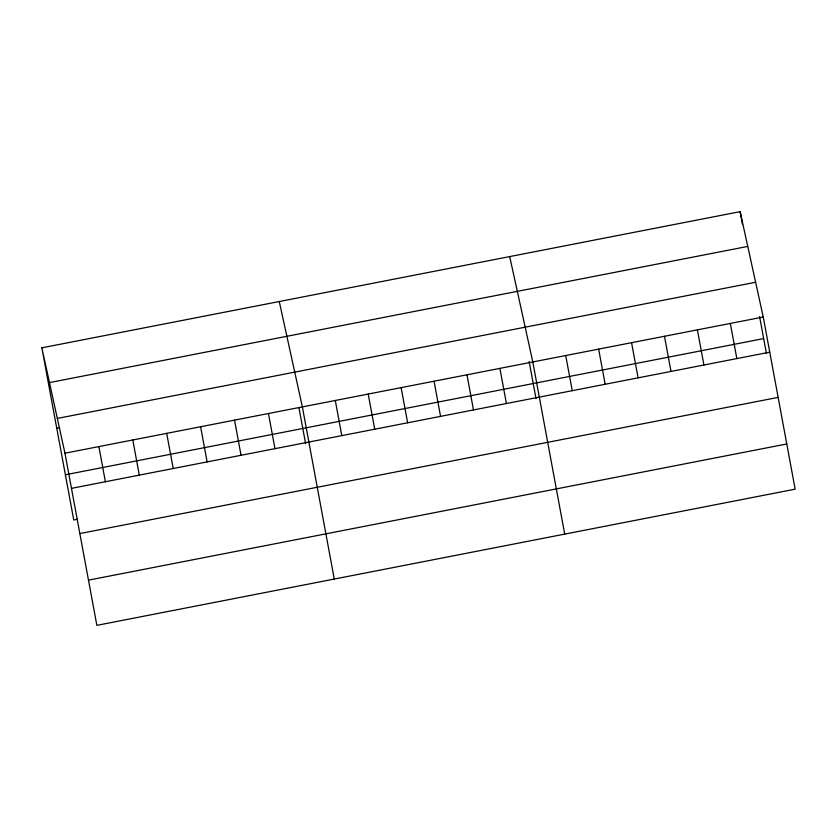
<?xml version="1.0" encoding="UTF-8"?>
<svg xmlns="http://www.w3.org/2000/svg" width="837" height="837" viewBox="0 0 837 837"><rect width="100%" height="100%" fill="white"/><g stroke="black" fill="none" stroke-linecap="round" stroke-linejoin="round"><path stroke-width="1.26" d="M41.85 347.826L740.138 211.646L763.239 317.014L795.15 489.174L96.862 625.354L64.951 453.204L41.85 347.826L73.761 519.986L77.527 519.254M49.477 382.603L747.765 246.413M57.324 418.427L755.623 282.247M56.749 428.199L59.26 427.707M64.951 453.204L763.239 317.014M65.38 474.778L763.668 338.587M71.469 488.358L769.758 352.168M79.85 533.567L778.138 397.387M88.481 580.146L786.77 443.966M509.702 256.582L532.803 361.961L564.713 534.111M279.265 301.529L302.366 406.897L334.277 579.058M740.138 211.646L742.471 224.201M759.577 316.522L766.462 353.653M730.324 323.438L736.842 358.592M697.399 329.851L703.917 365.016M664.484 336.275L671.002 371.429M631.569 342.699L638.076 377.853M598.643 349.113L605.161 384.277M565.728 355.537L572.246 390.691M529.141 361.469L536.025 398.6M499.888 368.374L506.406 403.539M466.973 374.798L473.48 409.952M434.047 381.222L440.565 416.376M401.132 387.636L407.64 422.8M368.207 394.06L374.725 429.214M335.292 400.484L341.81 435.638M298.935 407.629L305.589 443.537M268.457 413.509L274.965 448.674M234.538 420.132L241.056 455.286M200.618 426.744L207.137 461.898M166.699 433.357L173.217 468.511M132.79 439.969L139.298 475.134M98.871 446.592L105.389 481.746"/></g></svg>
